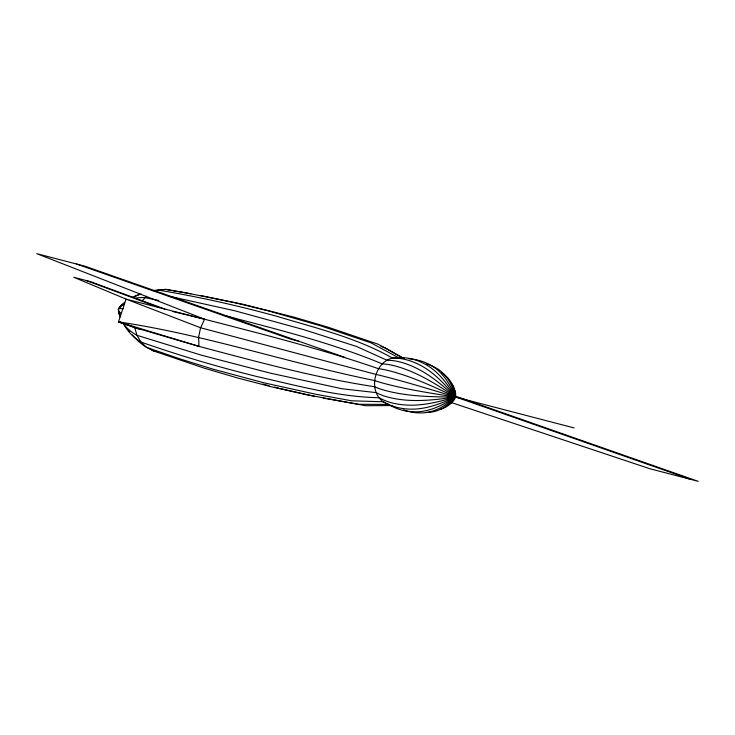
<?xml version="1.0" encoding="UTF-8"?>
<svg xmlns="http://www.w3.org/2000/svg" width="735" height="735" viewBox="0 0 735 735"><rect width="100%" height="100%" fill="white"/><g stroke="black" fill="none" stroke-linecap="round" stroke-linejoin="round"><path stroke-width="1.1" d="M452.843 400.915A211.322 29.345 32.2 0 0 455.057 396.9A211.322 29.345 32.2 0 0 406.519 376.008A282.534 39.231 32.2 0 0 378.295 368.648C321.379 348.932 262.873 334.269 204.587 319.238L200.563 327.755L198.643 337.016L198.974 346.378C257.02 361.73 315.131 377.671 374.556 386.729A282.534 51.542 -9 0 0 402.78 394.089A211.322 38.551 -9 0 0 455.057 396.9L574.026 427.908M142.195 300.725L146.587 296.242M155.26 291.29L158.356 290.095L165.889 289.388L183.116 292.282L243.074 304.308L294.514 317.272L328.352 327.277L378.396 344.311L402.945 358.147M391.948 405.555L365.69 405.729L305.824 394.585L271.27 386.757L237.065 377.836L203.227 367.84L153.183 350.806L146.504 347.324A375.934 149.177 -54.3 0 1 132.181 334.737M455.47 394.86A211.322 16.519 4.9 0 1 455.057 396.9A211.322 88.595 -70.7 0 1 416.855 411.802A282.534 118.445 -70.7 0 1 388.622 404.443L358.331 404.287L323.244 398.085M120.476 321.948L118.473 321.875L126.089 299.117L73.776 277.27L90.35 281.597L164.815 309.049M173.249 290.83L190.834 293.789M121.835 322.509L118.473 321.875L140.063 329.445M172.201 290.619L165.889 289.388A375.934 155.296 -87.2 0 0 155.949 290.647M401.687 358.267C375.337 351.9 363.09 395.669 388.622 404.443M158.438 351.835L153.183 350.806A375.934 157.612 -70.7 0 1 149.747 348.537M200.315 295.452L234.658 302.664L268.9 311.006L320.092 325.66L371.046 342.868L398.315 357.605A282.534 116.709 -87.2 0 1 426.548 364.964A211.322 87.29 -87.2 0 1 455.057 396.9A211.322 6.633 18.5 0 1 454.34 397.754M169.849 296.398L234.704 310.749L303.546 329.592L356.291 346.369L387.069 360.279A282.534 90.028 61.1 0 1 415.303 367.638A211.322 67.335 61.1 0 1 455.057 396.9A211.322 50.044 46.4 0 1 446.301 405.821M158.769 300.45L144.758 297.592A375.934 89.027 46.4 0 0 135.984 298.052M314.084 396.202L279.787 388.42M172.771 311.511L186.938 314.902M224.147 315.416C277.417 329.464 331.255 342.602 382.2 363.862A282.534 66.913 46.4 0 1 410.433 371.221A211.322 50.044 46.4 0 1 455.057 396.9A211.322 67.335 61.1 0 1 440.384 409.34M188.022 315.168L204.587 319.238L36.75 253.648L85.113 266.254L344.779 357.348M262.68 384.102L269.093 385.719M274.44 387.069L278.721 388.154M204.587 319.238L126.089 299.117L200.563 327.755L375.613 374.326A282.534 8.875 18.5 0 1 403.837 381.685A211.322 6.633 18.5 0 1 455.057 396.9A211.322 38.551 -9 0 0 454.928 390.818M298.934 341.27L290.398 339.046L76.578 264.03M124.564 323.547L118.473 321.875C205.24 334.737 288.524 363.062 374.335 380.491A282.534 22.087 4.9 0 0 402.56 387.85A211.322 16.519 4.9 0 0 455.057 396.9A211.322 57.955 -23.4 0 0 451.051 382.88M134.725 327.58L198.974 346.378L118.473 321.875L134.725 327.58L136.949 335.298L140.973 342.032L146.504 347.324L179.175 358.634L212.461 368.988L263.534 382.714L315.967 394.291L351.661 400.805L383.541 401.788A282.534 112.115 -54.3 0 0 411.765 409.147A211.322 83.854 -54.3 0 0 455.057 396.9A211.322 73.408 -38.5 0 0 443.49 374.06M450.684 402.33L649.887 468.746L698.25 481.351L455.057 396.036M454.919 396.689L690.505 479.33M381.006 346.35L385.076 347.793L404.029 358.533M86.069 280.476L159.431 307.662M120.062 317.015A375.934 103.093 -23.4 0 1 118.436 309.141A375.934 119.796 61.1 0 1 122.699 304.308M132.686 297.17A375.934 119.796 61.1 0 1 141.414 294.055M120.044 315.967A375.934 68.575 -9 0 1 118.436 309.141A375.934 89.027 46.4 0 1 124.573 302.434M120.889 313.101A375.934 29.382 4.9 0 1 118.436 309.141A375.934 52.194 32.2 0 1 123.728 304.63M118.436 309.141A375.934 11.806 18.5 0 1 123.168 308.829M123.7 324.025A375.934 103.093 -23.4 0 0 136.949 335.298L201.528 355.216L269.929 373.049L342.106 388.778L376.256 392.619A282.534 77.478 -23.4 0 0 404.48 399.978A211.322 57.955 -23.4 0 0 455.057 396.9A211.322 83.854 -54.3 0 0 437.252 368.722A282.534 112.115 -54.3 0 0 426.585 363.917M134.762 296.655A375.934 142.397 76.7 0 1 139.779 294.266M152.889 290.619A375.934 142.397 76.7 0 1 158.356 290.095C198.422 296.756 238.103 305.631 277.26 316.427C316.39 328.205 356.769 337.797 392.573 358.147A282.534 107.016 76.7 0 1 420.797 365.506A211.322 80.041 76.7 0 1 455.057 396.9A211.322 80.041 76.7 0 1 428.211 412.363A282.534 107.016 76.7 0 1 425.969 412.39M123.37 323.492A375.934 130.591 -38.5 0 0 140.973 342.032C179.092 355.464 217.9 366.894 257.121 376.596C297.445 385.673 337.742 396.909 379.315 397.754A282.534 98.141 -38.5 0 0 407.548 405.114A211.322 73.408 -38.5 0 0 455.057 396.9A211.322 88.595 -70.7 0 0 432.162 366.067A282.534 118.445 -70.7 0 0 412.298 359.121M120.255 316.096A375.934 130.591 -38.5 0 1 119.245 312.687M129.755 331.641A375.934 149.177 -54.3 0 1 128.597 330.015M455.057 396.9A211.322 87.29 -87.2 0 1 422.469 412.895A282.534 116.709 -87.2 0 1 408.173 411.343M441.469 372.755A211.322 73.408 -38.5 0 1 442.837 373.61M409 358.799A282.534 118.445 -70.7 0 1 411.481 359.02M407.383 411.131A282.534 116.709 -87.2 0 1 403.478 409.882"/></g></svg>
